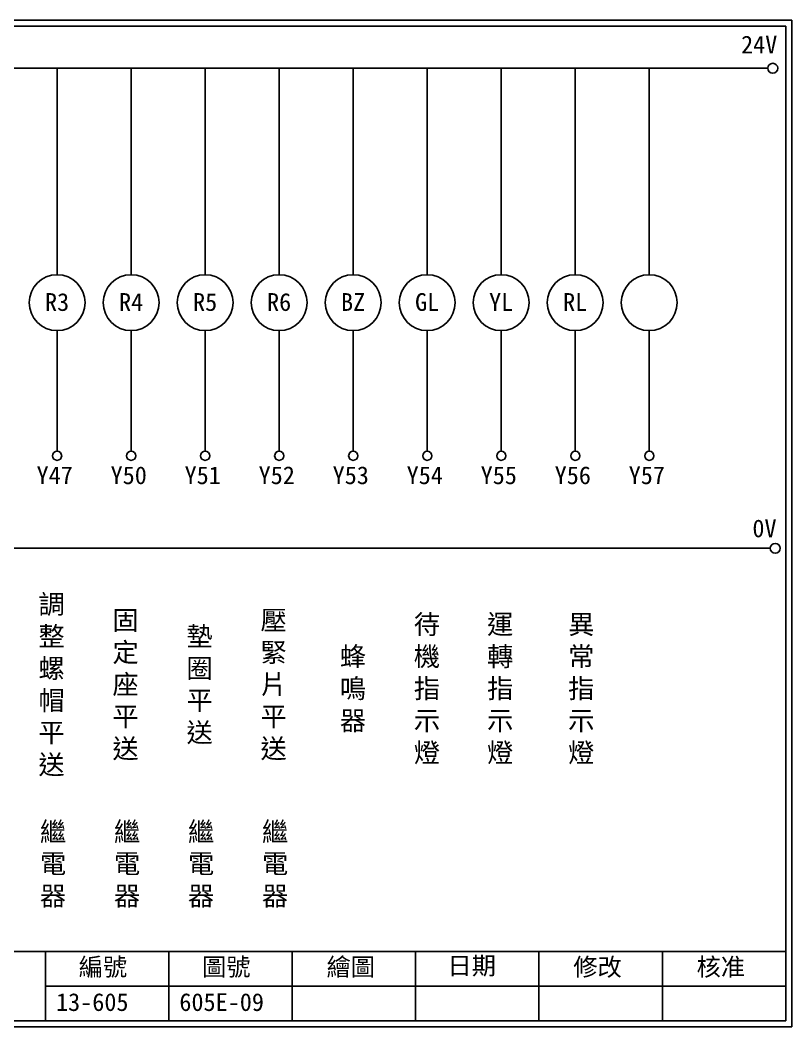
# Model space of a CAD drawing. Extents: x 926 to 1213, y 3 to 207.
# Drawn here: x 1056.3 to 1212.7, y 3 to 207 of the extents above; entities that cross this region are included whole.
import ezdxf

# ---------------------------------------------------------------- set-up
doc = ezdxf.new("R2010")
doc.units = 0
doc.layers.get('0').update_dxf_attribs({"linetype": 'CONTINUOUS'})
doc.layers.add('圖框層', color=7, linetype='CONTINUOUS')
doc.layers.add('標尺寸層', color=3, linetype='CONTINUOUS')
doc.styles.add('CNS', font='romanc.shx', dxfattribs={"bigfont": 'chineset.shx'})
doc.styles.add('STSL', font='KAIU.TTF')

msp = doc.modelspace()

# ---------------------------------------------------------------- linework, layer by layer
for centre in [(1208.88, 197.22), (1209.36, 99.96)]:
    msp.add_circle(centre, 1)
at = {"layer": '圖框層', "color": 7}
for p, q in [((1212.74, 206.97), (925.74, 206.97)), ((1212.74, 3), (1212.74, 206.97)), ((1211.49, 205.72), (926.99, 205.72)), ((1211.49, 4.25), (1211.49, 205.72)), ((926.99, 18.25), (1211.49, 18.25)), ((1061.49, 4.25), (1061.49, 18.25)), ((1086.49, 4.25), (1086.49, 18.25)), ((1111.49, 4.25), (1111.49, 18.25)), ((1136.49, 4.25), (1136.49, 18.25)), ((1161.49, 4.25), (1161.49, 18.25)), ((1186.49, 4.25), (1186.49, 18.25)), ((1061.49, 11.25), (1211.49, 11.25)), ((926.99, 4.25), (1211.49, 4.25)), ((925.74, 3), (1212.74, 3))]:
    msp.add_line(p, q, dxfattribs=at)
at = {"layer": '標尺寸層', "color": 7}
for p, q in [((930.28, 197.22), (1207.88, 197.22)), ((1063.84, 197.22), (1063.84, 155.39)), ((1078.84, 197.22), (1078.84, 155.39)), ((1093.84, 197.22), (1093.84, 155.39)), ((1108.84, 197.22), (1108.84, 155.39)), ((1123.84, 197.22), (1123.84, 155.39)), ((1138.84, 197.22), (1138.84, 155.39)), ((1153.84, 197.22), (1153.84, 155.39)), ((1168.84, 197.22), (1168.84, 155.39)), ((1183.84, 197.22), (1183.84, 155.39)), ((1063.84, 144.07), (1063.84, 119.62)), ((1078.84, 144.07), (1078.84, 119.62)), ((1093.84, 144.07), (1093.84, 119.62)), ((1108.84, 144.07), (1108.84, 119.62)), ((1123.84, 144.07), (1123.84, 119.62)), ((1138.84, 144.07), (1138.84, 119.62)), ((1153.84, 144.07), (1153.84, 119.62)), ((1168.84, 144.07), (1168.84, 119.62)), ((1183.84, 144.07), (1183.84, 119.62)), ((930.49, 99.96), (1208.36, 99.96))]:
    msp.add_line(p, q, dxfattribs=at)
for centre, radius in [((1063.84, 149.73), 5.66), ((1078.84, 149.73), 5.66), ((1093.84, 149.73), 5.66), ((1108.84, 149.73), 5.66), ((1123.84, 149.73), 5.66), ((1138.84, 149.73), 5.66), ((1153.84, 149.73), 5.66), ((1168.84, 149.73), 5.66), ((1183.84, 149.73), 5.66), ((1063.84, 118.7), 0.92), ((1078.84, 118.7), 0.92), ((1093.84, 118.7), 0.92), ((1108.84, 118.7), 0.92), ((1123.84, 118.7), 0.92), ((1138.84, 118.7), 0.92), ((1153.84, 118.7), 0.92), ((1168.84, 118.7), 0.92), ((1183.84, 118.7), 0.92)]:
    msp.add_circle(centre, radius, dxfattribs=at)

# ---------------------------------------------------------------- texts
at = {"layer": '圖框層', "color": 4, "style": 'STSL'}
for s, p in [('24V', (1202.44, 200.22)), ('R3', (1061.38, 148.06)), ('R4', (1076.38, 148.06)), ('R5', (1091.38, 148.06)), ('R6', (1106.38, 148.06)), ('BZ', (1121.38, 148.06)), ('GL', (1136.38, 148.06)), ('YL', (1151.38, 148.06)), ('RL', (1166.38, 148.06)), ('Y47', (1059.67, 112.96)), ('Y50', (1074.67, 112.96)), ('Y51', (1089.67, 112.96)), ('Y52', (1104.67, 112.96)), ('Y53', (1119.67, 112.96)), ('Y54', (1134.67, 112.96)), ('Y55', (1149.67, 112.96)), ('Y56', (1164.67, 112.96)), ('Y57', (1179.67, 112.96)), ('0V', (1204.74, 102.2)), ('編號', (1068.21, 13.34)), ('圖號', (1093.21, 13.34)), ('繪圖', (1118.44, 13.34)), ('日期', (1142.96, 13.59)), ('修改', (1168.44, 13.34)), ('核准', (1193.44, 13.34)), ('13-605', (1063.61, 6.22)), ('605E-09', (1088.61, 6.22))]:
    msp.add_text(s, height=3.6, dxfattribs=at).set_placement(p)
at = {"layer": '標尺寸層', "color": 7, "char_height": 3.9, "attachment_point": 5, "style": 'CNS'}
for s, insert, width in [('{\\fDFKai-SB|b0|i0|c136|p65;調整螺帽平送}', (1062.71, 72.17), 2.8481), ('{\\fDFKai-SB|b0|i0|c136|p65;固定座平送}', (1077.71, 72.17), 2.8481), ('{\\fDFKai-SB|b0|i0|c136|p65;壓緊片平送}', (1107.71, 72.17), 2.8481), ('{\\fDFKai-SB|b0|i0|c136|p65;待機\\P指示燈}', (1138.79, 71.35), 2.8481), ('{\\fDFKai-SB|b0|i0|c136|p65;運轉指示燈}', (1153.63, 71.35), 2.8481), ('{\\fDFKai-SB|b0|i0|c136|p65;異常指示燈}', (1170.06, 71.35), 2.8481), ('{\\fDFKai-SB|b0|i0|c136|p65;墊圈平送}', (1092.71, 72.17), 2.8481), ('{\\fDFKai-SB|b0|i0|c136|p65;蜂鳴器}', (1123.79, 71.35), 2.8481), ('{\\fDFKai-SB|b0|i0|c136|p65;繼電器}', (1063.01, 35.84), 8.6627), ('{\\fDFKai-SB|b0|i0|c136|p65;繼電器}', (1078.01, 35.84), 8.6627), ('{\\fDFKai-SB|b0|i0|c136|p65;繼電器}', (1093.01, 35.84), 8.6627), ('{\\fDFKai-SB|b0|i0|c136|p65;繼電器}', (1108.01, 35.84), 8.6627)]:
    msp.add_mtext(s, dxfattribs=dict(at, insert=insert, width=width))

doc.saveas('drawing.dxf')
